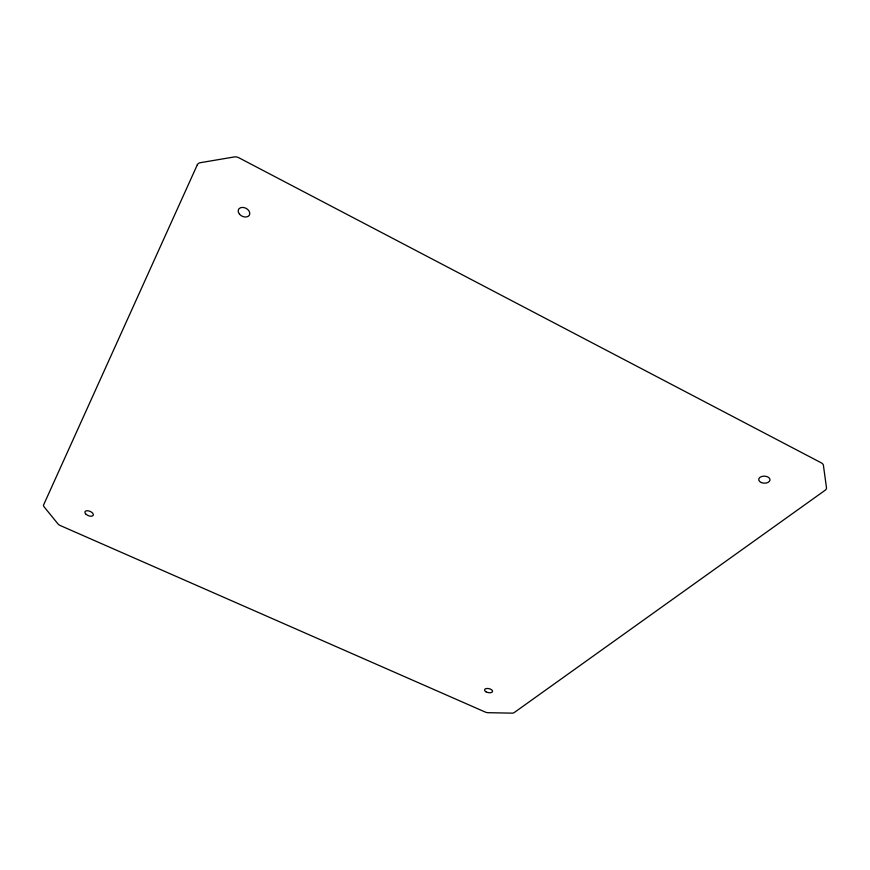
<?xml version="1.0" encoding="UTF-8"?>
<svg xmlns="http://www.w3.org/2000/svg" width="870" height="870" viewBox="0 0 870 870"><rect width="100%" height="100%" fill="white"/><g stroke="black" fill="none" stroke-linecap="round" stroke-linejoin="round"><path stroke-width="1.3" d="M197.305 164.811L43.609 504.894A4.481 2.284 23.5 0 0 44.142 506.895L57.855 523.762A4.393 2.229 23 0 0 60.411 525.6L485.242 712.051A3.98 1.925 12 0 0 488.2 712.693L511.799 713.139A4.013 1.947 11.5 0 0 514.192 712.584L825.141 490.256A5.764 3.513 0.6 0 0 826.478 487.7L823.411 465.352A5.872 3.654 0.2 0 0 821.334 462.862L238.924 157.796A6.427 4.742 29.7 0 0 234.269 156.948L200.328 162.69A6.384 4.611 30.5 0 0 197.305 164.811M239.489 214.205A6.155 4.426 27.2 0 0 249.451 215.042A6.155 4.426 27.2 0 0 243.024 207.408A6.155 4.426 27.2 0 0 239.489 214.205M86.152 514.355A4.47 2.316 22.7 0 0 93.21 515.29A4.47 2.316 22.7 0 0 88.022 510.777A4.47 2.316 22.7 0 0 86.152 514.355M486.047 691.813A4.078 2.023 12 0 0 492.518 691.552A4.078 2.023 12 0 0 487.102 688.464A4.078 2.023 12 0 0 486.047 691.813M761.391 482.578A5.655 3.513 2.2 0 0 770.015 479.881A5.655 3.513 2.2 0 0 761.674 476.499A5.655 3.513 2.2 0 0 761.391 482.578"/></g></svg>
